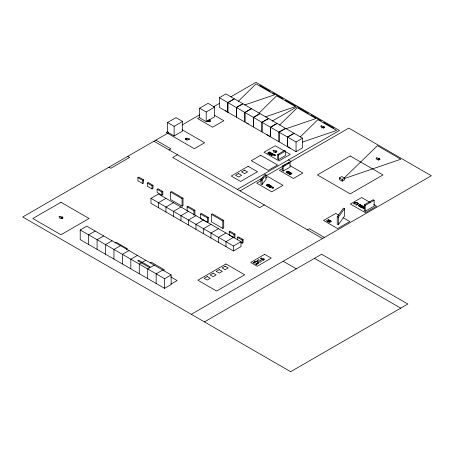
<?xml version="1.0" encoding="UTF-8"?>
<svg xmlns="http://www.w3.org/2000/svg" width="454" height="454" viewBox="0 0 454 454"><rect width="100%" height="100%" fill="white"/><g stroke="black" fill="none" stroke-linecap="round" stroke-linejoin="round"><path stroke-width="0.68" d="M274.352 154.831C274.704 156.102 276.276 154.712 274.562 154.769C272.264 155.035 274.494 156.613 275.272 155.364M272.712 187.332C273.092 188.614 274.653 187.144 272.843 187.281C270.646 187.61 272.916 189.08 273.631 187.86M364.324 207.728L363.989 207.87L364.312 208.284M337.231 216.796L343.4 208.165L344.626 208.454L344.626 215.922L338.457 224.56L337.231 224.265L337.231 216.796L338.457 217.091L344.626 208.454M260.959 179.682L264.869 174.569L266.078 174.875L266.078 179.313L262.168 184.426L260.959 184.12L260.959 179.682L262.168 179.988L266.078 174.875M253.411 262.741L255.454 261.487A1.708 0.987 0 0 1 256.277 261.453L257.685 261.918L258.491 262.73A1.708 0.987 0 0 1 258.428 263.207L256.26 264.387M353.853 203.506L355.675 202.388A1.521 0.88 0 0 1 356.407 202.353L358.382 203.494A1.521 0.88 0 0 1 358.32 203.92L356.39 204.97M238.339 101.259L256.016 83.905L274.766 94.733L244.644 104.959M258.967 113.171L276.639 95.817L295.395 106.645L265.272 116.865M279.596 125.077L297.268 107.723L316.018 118.551L285.901 128.777M300.219 136.989L317.896 119.635L336.647 130.463L302.512 142.051M344.172 178.008L377.387 145.694L400.831 159.229L344.507 178.524M253.899 262.457C255.256 259.983 260.8 262.968 256.754 264.103M354.29 203.25C355.499 201.048 360.431 203.704 356.827 204.714M167.566 122.535L176.004 117.665L182.565 121.451L182.565 131.087L174.126 135.962L167.566 132.171L167.566 122.535L174.126 126.325L182.565 121.451M199.629 108.205L208.068 103.33L214.634 107.121L214.634 116.757L206.195 121.627L199.629 117.841L199.629 108.205L206.195 111.996L214.634 107.121M219.361 97.706L225.922 93.921L234.36 98.79L227.794 102.581L219.361 97.706L219.361 107.343L227.794 112.217L227.794 102.581M168.025 131.416L166.204 132.466L194.329 148.708L204.646 142.755L182.02 129.691M168.621 132.738L22.7 216.984L290.662 371.69L407.862 304.027L321.602 254.229L204.402 321.892M182.06 124.981L199.777 114.754M213.215 106.996L219.322 103.467M230.927 96.764L255.971 82.31L339.416 130.485L237.408 189.38M199.959 117.177L197.586 118.545L212.591 127.205L223.839 120.707L214.237 115.168M227.891 102.632L234.451 98.847L242.89 103.716L236.33 107.507L227.891 102.632L227.891 112.269L236.33 117.143L236.33 107.507M236.421 107.558L242.986 103.773L251.425 108.642L244.859 112.433L236.421 107.558L236.421 117.194L244.859 122.069L244.859 112.433M169.058 149.916L170.931 148.833L155.836 140.121M244.956 112.484L251.516 108.699L259.955 113.568L253.394 117.359L244.956 112.484L244.956 122.12L253.394 126.995L253.394 117.359M137.903 177.645L138.845 177.1L143.623 179.863L143.623 183.002L142.687 183.541L137.903 180.783L137.903 177.645L142.687 180.403L143.623 179.863M177.457 154.769L172.73 157.498L259.626 207.665L264.353 204.936M253.485 117.41L260.051 113.625L268.49 118.494L261.924 122.285L253.485 117.41L253.485 127.046L261.924 131.921L261.924 122.285M147.283 183.058L148.22 182.514L152.998 185.277L152.998 188.416L152.062 188.955L147.283 186.197L147.283 183.058L152.062 185.817L152.998 185.277M262.02 122.336L268.581 118.551L277.019 123.42L270.459 127.211L262.02 122.336L262.02 131.972L270.459 136.847L270.459 127.211M80.205 229.974L86.765 226.188L171.147 274.903L171.147 284.539L164.586 288.33L80.205 239.61L80.205 229.974L164.586 278.694L171.147 274.903M272.286 121.065L297.693 106.395M157.124 189.284L158.066 188.739L162.844 191.503L162.844 194.641L161.908 195.18L157.124 192.422L157.124 189.284L161.908 192.042L162.844 191.503M270.55 127.262L277.116 123.477L285.555 128.346L278.989 132.137L270.55 127.262L270.55 136.898L278.989 141.773L278.989 132.137M150.961 198.364L158.463 194.034L240.972 241.67L240.972 246.647L233.469 250.983L150.961 203.347L150.961 198.364L233.469 246L240.972 241.67M95.204 231.058L88.643 234.849L88.643 244.485M170.63 192.082L171.567 191.543L183.007 198.143L183.007 205.617L182.071 206.156L170.63 199.55L170.63 192.082L182.071 198.687L183.007 198.143M279.085 132.188L285.645 128.403L294.084 133.272L287.524 137.063L279.085 132.188L279.085 141.824L287.524 146.699L287.524 137.063M165.965 198.364L158.463 202.694L158.463 207.677M103.643 235.927L97.082 239.718L97.082 249.354M173.462 202.694L165.965 207.024L165.965 212.007M287.615 137.114L294.181 133.328L302.614 138.198L302.614 147.834L296.053 151.625L287.615 146.75L287.615 137.114L296.053 141.988L302.614 138.198M112.081 240.802L105.521 244.593L105.521 254.229M114.964 242.952L116.167 242.26L127.415 248.758L126.218 249.45M180.964 207.024L173.462 211.354L173.462 216.337M187.116 210.622L187.116 206.814L188.052 206.275L194.897 210.225L194.897 214.668M277.717 154.485L284.562 150.535L285.504 151.08L285.504 155.518L278.66 159.468L277.717 158.928L277.717 154.485L278.66 155.03L285.504 151.08M120.52 245.671L113.954 249.462L113.954 259.098M188.467 211.354L180.964 215.684L180.964 220.667M187.116 206.814L193.96 210.769L194.897 210.225M128.959 250.546L122.393 254.336L122.393 263.967M195.963 215.684L188.467 220.02L188.467 224.997M282.274 166.107L289.119 162.157L290.055 162.697L290.055 167.134L283.211 171.09L282.274 170.545L282.274 166.107L283.211 166.646L290.055 162.697M240.03 190.896L263.252 177.491M265.692 176.078L282.802 166.204M284.028 165.494L285.248 164.791M287.081 163.729L348.791 128.102L431.3 175.738L191.276 314.316M200.515 213.982L201.451 213.442L208.295 217.392L208.295 221.83L207.359 222.369L200.515 218.419L200.515 213.982L207.359 217.931L208.295 217.392M261.47 180.431L256.731 183.166L271.736 191.826L282.984 185.328L267.985 176.668L265.613 178.036M282.331 168.655L279.403 170.346L293.466 178.467L302.841 173.053L289.998 165.642M137.397 255.415L130.831 259.206L130.831 268.842M211.348 214.333L212.285 213.794L223.726 220.4L223.726 227.868L222.783 228.407L211.348 221.807L211.348 214.333L222.783 220.939L223.726 220.4M203.466 220.02L195.963 224.35L195.963 229.327M145.836 260.29L139.27 264.08L139.27 273.711M210.968 224.35L203.466 228.68L203.466 233.657M150.149 262.968L151.352 262.27L164.479 269.852L163.275 270.544M154.275 265.159L147.709 268.95L147.709 278.586M218.47 228.68L210.968 233.01L210.968 237.987M225.967 233.01L218.47 237.34L218.47 242.317M162.714 270.034L156.148 273.819L156.148 283.455M229.247 231.869L230.184 231.33L234.968 234.088L234.968 237.226L234.026 237.771L229.247 235.007L229.247 231.869L234.026 234.627L234.968 234.088M233.469 237.34L225.967 241.67L225.967 246.647M339.416 177.906L341.76 176.549L344.575 178.172L344.575 179.795L342.231 181.152L339.416 179.529L339.416 177.906L342.231 179.529L344.575 178.172M237.374 239.831L237.374 237.317L238.31 236.778L243.094 239.536L243.094 242.674L242.158 243.219L240.961 242.527M237.374 237.317L242.158 240.075L243.094 239.536M171.005 284.079L177.1 280.561L170.755 276.9M307.443 229.815L309.322 228.731L324.417 237.448M329.366 220.235L330.813 220.712L330.506 220.888M364.29 204.868L373.194 199.72L374.136 200.265L374.136 206.11L365.226 211.252L364.29 210.713L364.29 204.868L365.226 205.407L374.136 200.265M363.995 207.801L363.189 208.454L364.256 208.715M208.426 120.06L210.298 120.06L207.489 121.683L207.489 120.599M259.909 85.448L270.221 91.402M272.661 92.809L282.973 98.762M285.413 100.169L295.724 106.128M298.164 107.536L308.476 113.489M310.916 114.896L321.228 120.849M323.668 122.257L333.979 128.21M225.405 110.674L228.22 112.297M246.687 122.96L248.378 123.936M266.753 134.543L269.568 136.166M287.382 146.455L290.191 148.078M284.266 150.932L275.266 145.74L264.018 152.232L279.017 160.892L290.271 154.4L285.47 151.625M370.038 202.393L361.634 197.541L350.386 204.039L365.385 212.699L376.638 206.201L373.636 204.47M288.409 159.933L291.037 161.448M338.798 215.196L335.739 213.431L323.549 220.468L337.617 228.589L349.801 221.552L343.076 217.67M153.963 141.2L322.539 238.532M314.474 258.343L400.734 308.141M127.71 156.358L129.583 157.442L110.833 168.269L108.96 167.186M283.16 261.266L296.286 268.842M365.226 205.407L365.226 211.252M342.231 179.529L342.231 181.152M338.457 217.091L338.457 224.56M296.053 141.988L296.053 151.625M283.211 166.646L283.211 171.09M278.66 155.03L278.66 159.468M262.168 179.988L262.168 184.426M242.158 240.075L242.158 243.219M234.026 234.627L234.026 237.771M233.469 246L233.469 250.983M222.783 220.939L222.783 228.407M207.359 217.931L207.359 222.369M206.195 111.996L206.195 121.627M193.96 210.769L193.96 215.207M182.071 198.687L182.071 206.156M174.126 126.325L174.126 135.962M164.586 278.694L164.586 288.33M161.908 192.042L161.908 195.18M152.062 185.817L152.062 188.955M142.687 180.403L142.687 183.541M60.955 202.263L32.824 218.499L60.955 234.741L89.08 218.499L60.955 202.263M209.714 120.804L208.778 121.343L209.714 120.804M210.531 121.008L209.129 121.82L210.531 121.008M188.268 139.509L186.94 140.275L186.94 137.976L188.268 138.742L189.596 138.742L189.596 139.509L188.268 139.509M59.928 216.337L58.992 216.881L59.928 217.421L59.928 218.505L62.743 216.881L60.864 216.881L59.928 216.337M62.153 217.625L61.216 218.164L62.153 217.625M62.975 217.829L61.568 218.641L62.975 217.829M260.709 155.245L251.334 160.659L268.212 170.398L277.587 164.989L260.709 155.245M269.511 152.016L267.633 153.094L271.759 155.478L273.637 154.394L269.511 152.016M268.382 152.879L268.008 153.094L268.762 153.094L268.382 152.879M268.95 152.555L268.569 152.771L269.324 152.771L268.95 152.555M269.511 152.232L269.137 152.448L269.886 152.448L269.511 152.232M273.824 150.195L272.888 150.739L273.824 151.278L273.824 152.362L276.639 150.739L274.766 150.739L273.824 150.195M268.95 153.208L268.569 153.424L270.635 154.615L271.01 154.394L268.95 153.208M269.511 152.879L269.137 153.094L269.886 153.094L269.511 152.879M270.073 152.555L269.699 152.771L270.448 152.771L270.073 152.555M270.073 153.208L269.699 153.424L270.448 153.424L270.073 153.208M270.635 152.879L270.261 153.094L271.01 153.094L270.635 152.879M248.128 166.295L231.251 176.038L240.626 181.452L257.503 171.708L248.128 166.295M270.635 153.531L270.261 153.747L271.01 153.747L270.635 153.531M271.197 153.208L270.822 153.424L271.571 153.424L271.197 153.208M271.197 153.855L270.822 154.071L271.571 154.071L271.197 153.855M271.759 153.531L271.384 153.747L272.133 153.747L271.759 153.531M276.055 151.483L275.118 152.022L276.055 151.483M271.197 154.502L270.822 154.723L271.571 154.723L271.197 154.502M271.759 154.178L271.384 154.394L272.133 154.394L271.759 154.178M272.321 153.855L271.946 154.071L272.695 154.071L272.321 153.855M238.588 173.559L235.552 175.312L238.588 177.06L241.619 175.312L238.588 173.559M244.524 170.131L241.488 171.879L244.524 173.632L247.561 171.879L244.524 170.131M321.574 125.786L320.632 126.325L321.574 126.87L321.574 127.949L324.383 126.325L322.51 126.325L321.574 125.786M276.872 151.687L275.464 152.499L276.872 151.687M272.321 154.502L271.413 155.03L271.787 155.245L272.695 154.723L272.321 154.502M272.882 154.178L272.508 154.394L273.263 154.394L272.882 154.178M274.976 154.933L274.698 155.092L274.976 154.933M323.798 127.069L322.862 127.614L323.798 127.069M324.621 127.273L323.214 128.085L324.621 127.273M287.932 171.158L286.06 172.242L290.185 174.625L292.058 173.542L287.932 171.158M286.809 172.026L286.434 172.242L287.183 172.242L286.809 172.026M287.371 171.703L286.996 171.918L287.745 171.918L287.371 171.703M287.932 171.379L287.558 171.595L288.307 171.595L287.932 171.379M287.371 172.35L286.996 172.565L289.056 173.757L289.431 173.542L287.371 172.35M287.932 172.026L287.558 172.242L288.307 172.242L287.932 172.026M288.494 171.703L288.12 171.918L288.869 171.918L288.494 171.703M268.059 184.188L266.18 185.266L270.306 187.65L272.184 186.566L268.059 184.188M288.494 172.35L288.12 172.565L288.869 172.565L288.494 172.35M289.056 172.026L288.682 172.242L289.431 172.242L289.056 172.026M266.935 185.05L266.555 185.266L267.31 185.266L266.935 185.05M267.497 184.727L267.122 184.943L267.871 184.943L267.497 184.727M268.059 184.403L267.684 184.619L268.433 184.619L268.059 184.403M289.056 172.679L288.682 172.895L289.431 172.895L289.056 172.679M289.624 172.35L289.243 172.565L289.998 172.565L289.624 172.35M267.497 185.38L267.122 185.595L269.182 186.787L269.557 186.566L267.497 185.38M268.059 185.05L267.684 185.266L268.433 185.266L268.059 185.05M268.62 184.727L268.246 184.943L268.995 184.943L268.62 184.727M138.663 260.233L137.727 260.778L149.162 267.378L150.104 266.839L138.663 260.233M289.624 173.002L289.243 173.218L289.998 173.218L289.624 173.002M290.185 172.679L289.811 172.895L290.56 172.895L290.185 172.679M268.62 185.38L268.246 185.595L268.995 185.595L268.62 185.38M269.182 185.05L268.808 185.266L269.557 185.266L269.182 185.05M289.624 173.649L289.243 173.865L289.998 173.865L289.624 173.649M290.185 173.326L289.811 173.542L290.56 173.542L290.185 173.326M290.747 173.002L290.373 173.218L291.122 173.218L290.747 173.002M269.182 185.703L268.808 185.919L269.557 185.919L269.182 185.703M269.744 185.38L269.37 185.595L270.119 185.595L269.744 185.38M290.747 173.649L289.834 174.177L290.208 174.393L291.122 173.865L290.747 173.649M291.309 173.326L290.935 173.542L291.684 173.542L291.309 173.326M269.744 186.026L269.37 186.242L270.119 186.242L269.744 186.026M270.306 185.703L269.931 185.919L270.68 185.919L270.306 185.703M269.744 186.673L269.37 186.895L270.119 186.895L269.744 186.673M270.306 186.35L269.931 186.566L270.68 186.566L270.306 186.35M270.868 186.026L270.493 186.242L271.248 186.242L270.868 186.026M270.868 186.673L269.96 187.201L270.334 187.417L271.248 186.895L270.868 186.673M271.435 186.35L271.061 186.566L271.81 186.566L271.435 186.35M273.336 187.428L273.064 187.587L273.336 187.428M350.199 155.977L317.386 174.926L350.199 193.869L383.017 174.926L350.199 155.977M376.916 157.742L375.98 158.281L376.916 158.821L376.916 159.904L379.731 158.281L377.859 158.281L376.916 157.742M379.147 159.025L378.21 159.57L379.147 159.025M379.964 159.229L378.557 160.041L379.964 159.229M225.967 263.973L197.842 280.209L216.592 291.037L244.723 274.801L225.967 263.973M207.206 276.554L204.175 278.308L207.206 280.061L210.242 278.308L207.206 276.554M213.147 273.126L210.111 274.88L213.147 276.634L216.178 274.88L213.147 273.126M219.242 269.608L216.206 271.361L219.242 273.115L222.278 271.361L219.242 269.608M225.178 266.18L222.142 267.934L225.178 269.687L228.214 267.934L225.178 266.18M264.693 254.342L250.631 262.463L257.191 266.254L271.254 258.133L264.693 254.342M354.966 202.864L353.694 203.596L354.33 203.959L355.596 203.227L354.966 202.864M261.26 258.003L260.318 258.542L261.26 259.086L261.26 260.165L264.069 258.542L262.196 258.542L261.26 258.003M254.654 262.02L253.23 262.843L253.945 263.252L255.369 262.429L254.654 262.02M258.519 259.853L257.004 260.727L258.95 261.351L259.819 262.35L261.334 261.476L260.465 260.477L258.519 259.853M328.412 219.679L326.432 220.826L329.479 222.585L331.46 221.439L328.412 219.679M356.867 203.959L355.596 204.697L356.231 205.06L357.502 204.328L356.867 203.959M263.485 259.285L262.548 259.83L263.485 259.285M256.794 263.252L255.369 264.075L256.084 264.489L257.509 263.666L256.794 263.252M264.307 259.489L262.9 260.301L264.307 259.489M359.999 204.595L358.121 205.679L362.247 208.057L364.125 206.979L359.999 204.595M358.87 205.463L358.495 205.679L359.245 205.679L358.87 205.463M359.432 205.134L359.057 205.35L359.812 205.35L359.432 205.134M359.999 204.811L359.619 205.026L360.374 205.026L359.999 204.811M359.432 205.787L359.057 206.002L361.123 207.194L361.498 206.979L359.432 205.787M359.999 205.463L359.619 205.679L360.374 205.679L359.999 205.463M360.561 205.134L360.187 205.35L360.936 205.35L360.561 205.134M360.561 205.787L360.187 206.002L360.936 206.002L360.561 205.787M361.123 205.463L360.748 205.679L361.498 205.679L361.123 205.463M361.123 206.11L360.748 206.326L361.498 206.326L361.123 206.11M361.685 205.787L361.31 206.002L362.059 206.002L361.685 205.787M361.685 206.434L361.31 206.649L362.059 206.649L361.685 206.434M362.247 206.11L361.872 206.326L362.621 206.326L362.247 206.11M361.685 207.086L361.31 207.302L362.059 207.302L361.685 207.086M362.247 206.757L361.872 206.979L362.621 206.979L362.247 206.757M362.808 206.434L362.434 206.649L363.183 206.649L362.808 206.434M362.808 207.086L361.9 207.609L362.275 207.83L363.183 207.302L362.808 207.086M363.37 206.757L362.996 206.979L363.745 206.979L363.37 206.757M185.618 138.549L185.283 138.549L185.283 139.696L185.618 139.696L185.618 138.549M186.446 138.742L186.112 138.742L186.112 139.509L186.446 139.509L186.446 138.742M328.378 221.62A1.01 0.585 0 0 0 329.956 221.177A1.01 0.585 0 0 0 328.503 220.61A1.01 0.585 0 0 0 328.378 221.62M328.594 221.484A0.704 0.409 0 0 0 329.649 221.132A0.704 0.409 0 0 0 328.594 220.78A0.704 0.409 0 0 0 328.594 221.484"/></g></svg>
